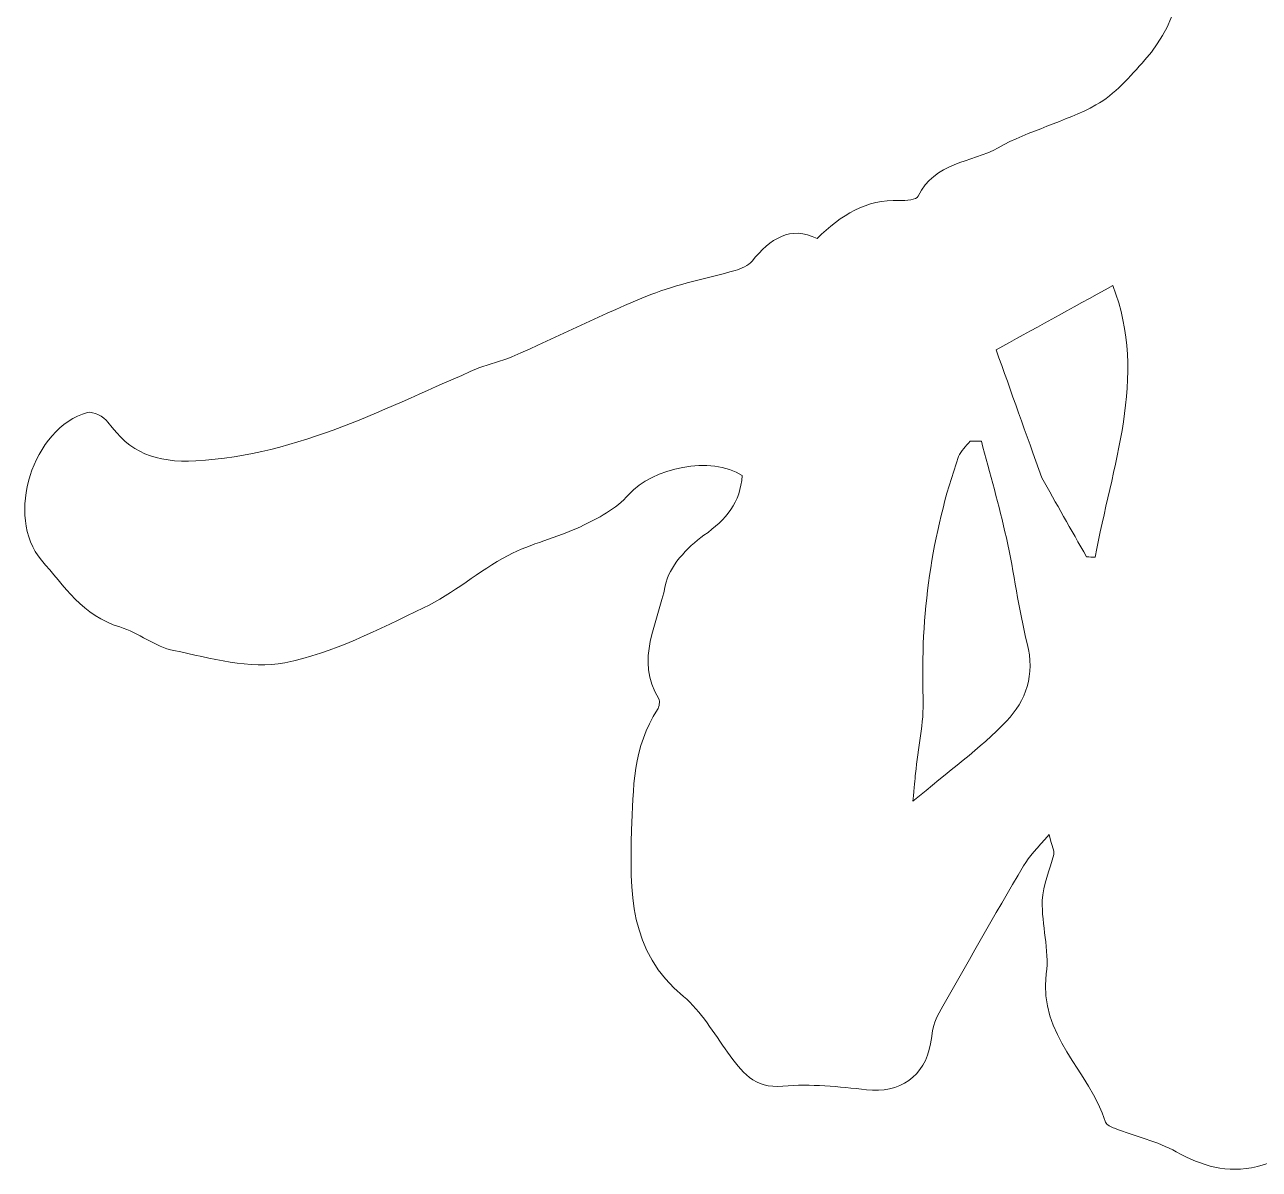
# Model space of a CAD drawing. Header units: inches. Extents: x -3272461 to -2504170, y 403793 to 1071042.
# Drawn here: x -2656481.4 to -2656050.6, y 546433.9 to 546833 of the extents above; entities that cross this region are included whole.
import ezdxf

# ---------------------------------------------------------------- set-up
doc = ezdxf.new("R2010")
doc.units = ezdxf.units.IN
doc.header["$LTSCALE"] = 1000
doc.header["$MEASUREMENT"] = 0
doc.layers.get('0').update_dxf_attribs({"lineweight": 18})

msp = doc.modelspace()

# ---------------------------------------------------------------- linework, layer by layer
for points in [[(-2656090.5, 546820.74), (-2656077.49, 546835.28), (-2656076.13, 546852.85), (-2656076.03, 546871.51)], [(-2656107.56, 546805.04), (-2656100.97, 546808.63), (-2656095.67, 546814.99), (-2656090.5, 546820.74)], [(-2656141.66, 546790.12), (-2656130.91, 546796.16), (-2656118.44, 546799.1), (-2656107.56, 546805.04)], [(-2656169.57, 546773.2), (-2656163.98, 546785.15), (-2656151.06, 546784.89), (-2656141.66, 546790.12)], [(-2656204.87, 546758.47), (-2656196.34, 546766.68), (-2656187.75, 546772.23), (-2656176.13, 546771.71)], [(-2656176.13, 546771.71), (-2656173.86, 546771.58), (-2656170.12, 546771.94), (-2656169.57, 546773.2)], [(-2656227.51, 546750.62), (-2656221.21, 546758.34), (-2656214.14, 546763.12), (-2656204.87, 546758.47)], [(-2656233.45, 546747.36), (-2656231.29, 546747.94), (-2656228.87, 546749.01), (-2656227.51, 546750.62)], [(-2656262.91, 546738.9), (-2656253.48, 546742.68), (-2656243.24, 546744.45), (-2656233.45, 546747.36)], [(-2656101.65, 546742.06), (-2656116.34, 546733.99), (-2656130.07, 546726.43), (-2656142.41, 546719.68)], [(-2656107.78, 546647.37), (-2656102.16, 546678.92), (-2656089.28, 546709.96), (-2656101.65, 546742.06)], [(-2656311.32, 546717.19), (-2656295.14, 546724.43), (-2656279.28, 546732.31), (-2656262.91, 546738.9)], [(-2656142.41, 546719.68), (-2656137.11, 546704.92), (-2656132.04, 546690.65), (-2656126.45, 546675.01)], [(-2656322.89, 546713.32), (-2656319.14, 546714.87), (-2656315.04, 546715.58), (-2656311.32, 546717.19)], [(-2656421.62, 546680.96), (-2656385.45, 546682.89), (-2656354.86, 546699.82), (-2656322.89, 546713.32)], [(-2656475.49, 546646.33), (-2656488.41, 546661.45), (-2656478.53, 546692.58), (-2656459.44, 546697.78)], [(-2656459.44, 546697.78), (-2656457.44, 546698.27), (-2656453.69, 546696.33), (-2656452.3, 546694.46)], [(-2656452.3, 546694.46), (-2656444.62, 546683.73), (-2656435.77, 546680.18), (-2656421.62, 546680.96)], [(-2656151.45, 546687.77), (-2656152.81, 546686), (-2656154.78, 546684.44), (-2656155.49, 546682.47)], [(-2656147.54, 546687.8), (-2656148.83, 546687.8), (-2656150.13, 546687.77), (-2656151.45, 546687.77)], [(-2656138.82, 546654.09), (-2656141.34, 546665.39), (-2656144.57, 546676.56), (-2656147.54, 546687.8)], [(-2656155.49, 546682.47), (-2656164.98, 546655.22), (-2656168.86, 546627.15), (-2656167.86, 546598.24)], [(-2656231, 546675.85), (-2656241.79, 546682.83), (-2656262.33, 546678.5), (-2656270.63, 546669.14)], [(-2656244.34, 546654.96), (-2656236.55, 546660.48), (-2656231.55, 546666.42), (-2656231, 546675.85)], [(-2656126.45, 546675.01), (-2656121.61, 546666.39), (-2656116.18, 546656.89), (-2656110.82, 546647.43)], [(-2656270.63, 546669.14), (-2656274.89, 546664.23), (-2656281.38, 546660.8), (-2656287.46, 546657.96)], [(-2656287.46, 546657.96), (-2656295.63, 546654.09), (-2656304.74, 546652.15), (-2656312.68, 546647.95)], [(-2656257.87, 546637.35), (-2656256.61, 546643.94), (-2656250.22, 546650.79), (-2656244.34, 546654.96)], [(-2656131.52, 546617.2), (-2656134.62, 546629.31), (-2656136.08, 546641.88), (-2656138.82, 546654.09)], [(-2656448.17, 546623.01), (-2656460.9, 546626.83), (-2656467.71, 546637.23), (-2656475.49, 546646.33)], [(-2656312.68, 546647.95), (-2656322.89, 546642.52), (-2656331.8, 546634.61), (-2656342.17, 546629.67)], [(-2656110.82, 546647.43), (-2656109.82, 546647.4), (-2656108.82, 546647.4), (-2656107.78, 546647.37)], [(-2656260.13, 546597.95), (-2656268.59, 546611.58), (-2656260.29, 546624.56), (-2656257.87, 546637.35)], [(-2656342.17, 546629.67), (-2656357.83, 546622.17), (-2656373.79, 546613.91), (-2656390.55, 546610.48)], [(-2656429.28, 546614.78), (-2656435.83, 546616.1), (-2656441.65, 546621.01), (-2656448.17, 546623.01)], [(-2656138.76, 546590.17), (-2656132.04, 546597.21), (-2656128.71, 546606.45), (-2656131.52, 546617.2)], [(-2656390.55, 546610.48), (-2656402.73, 546608.03), (-2656416.49, 546612.23), (-2656429.28, 546614.78)], [(-2656260.55, 546594.2), (-2656259.94, 546595.17), (-2656259.62, 546597.11), (-2656260.13, 546597.95)], [(-2656167.86, 546598.24), (-2656167.57, 546589.49), (-2656169.57, 546580.64), (-2656170.54, 546571.85)], [(-2656269.56, 546552.09), (-2656269.08, 546566.53), (-2656269.08, 546581.29), (-2656260.55, 546594.2)], [(-2656171.44, 546562.2), (-2656158.98, 546572.69), (-2656147.96, 546580.58), (-2656138.76, 546590.17)], [(-2656170.54, 546571.85), (-2656170.73, 546569.69), (-2656170.96, 546567.53), (-2656171.44, 546562.2)], [(-2656251.51, 546494.15), (-2656270.56, 546509.71), (-2656270.24, 546530.9), (-2656269.56, 546552.09)], [(-2656123.93, 546550.6), (-2656128, 546545.76), (-2656130.91, 546542.98), (-2656132.85, 546539.69)], [(-2656122.29, 546543.69), (-2656121.99, 546544.85), (-2656122.8, 546546.21), (-2656123.93, 546550.6)], [(-2656126.29, 546527.61), (-2656126.13, 546533), (-2656123.54, 546538.3), (-2656122.29, 546543.69)], [(-2656132.85, 546539.69), (-2656143.02, 546522.37), (-2656153.03, 546504.93), (-2656162.82, 546487.43)], [(-2656124.87, 546502.06), (-2656123.77, 546510.36), (-2656126.52, 546519.08), (-2656126.29, 546527.61)], [(-2656104.2, 546450.29), (-2656109.66, 546468.08), (-2656127.74, 546480.58), (-2656124.87, 546502.06)], [(-2656236.07, 546474.67), (-2656240.98, 546481.36), (-2656245.21, 546488.98), (-2656251.51, 546494.15)], [(-2656162.82, 546487.43), (-2656164.4, 546484.59), (-2656164.72, 546480.97), (-2656165.27, 546477.67)], [(-2656216.76, 546462.85), (-2656226.9, 546461.91), (-2656231.23, 546468.02), (-2656236.07, 546474.67)], [(-2656165.27, 546477.67), (-2656167.11, 546466.31), (-2656176.16, 546460.17), (-2656187.59, 546461.59)], [(-2656029.85, 546466.69), (-2656022.07, 546455.91), (-2656035.73, 546438.4), (-2656051.23, 546434.82)], [(-2656187.59, 546461.59), (-2656197.22, 546462.69), (-2656207.1, 546463.72), (-2656216.76, 546462.85)], [(-2656101.07, 546448.19), (-2656102.23, 546448.67), (-2656103.91, 546449.35), (-2656104.2, 546450.29)], [(-2656079.52, 546439.95), (-2656086.18, 546443.63), (-2656093.83, 546445.44), (-2656101.07, 546448.19)], [(-2656051.23, 546434.82), (-2656062.05, 546432.33), (-2656070.45, 546435.01), (-2656079.52, 546439.95)]]:
    msp.add_open_spline(points, degree=3)

doc.saveas('drawing.dxf')
